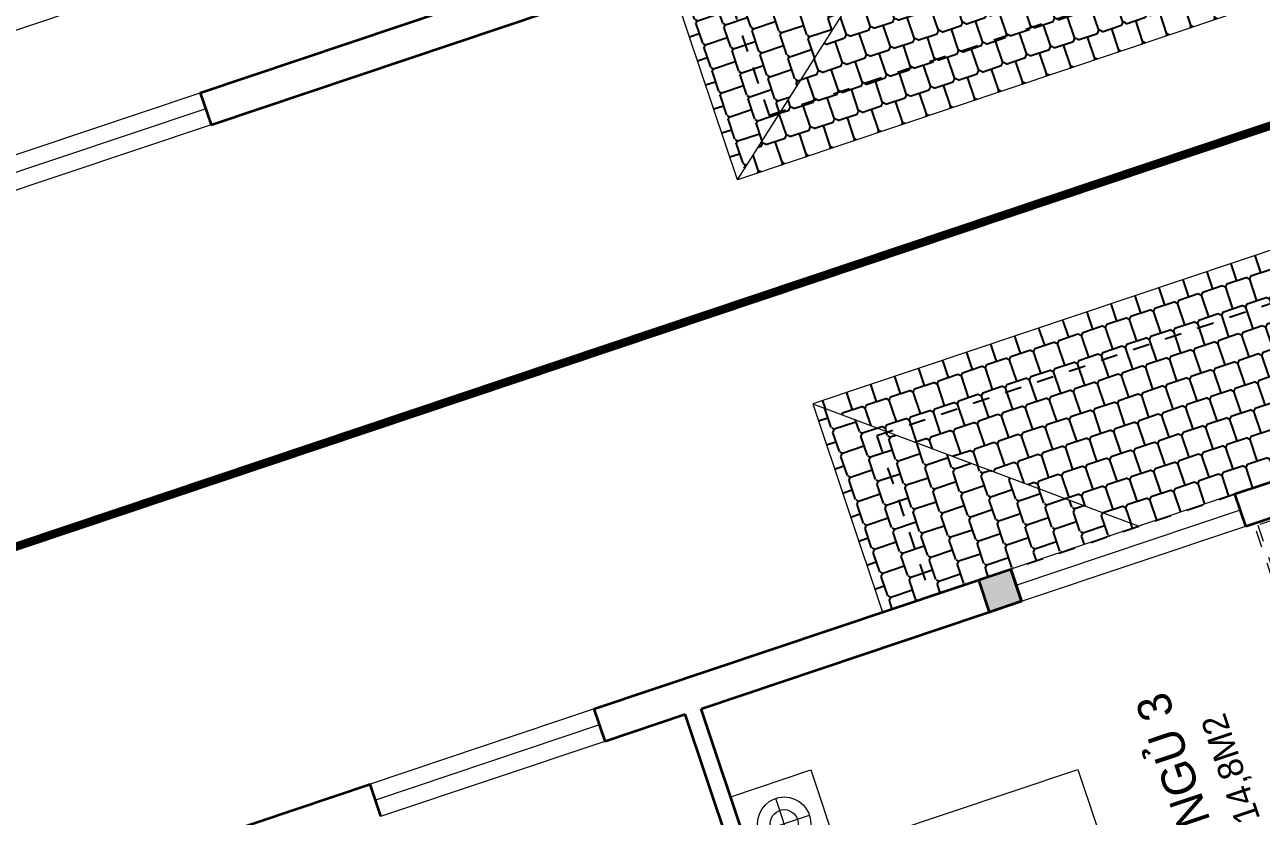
# Model space of a CAD drawing. Header units: metres. Extents: x 568332 to 569219, y 2065964 to 2066430.
# Drawn here: x 568596.95 to 568604.27, y 2066202.09 to 2066206.77 of the extents above; entities that cross this region are included whole.
import ezdxf

# ---------------------------------------------------------------- set-up
doc = ezdxf.new("R2010")
doc.units = ezdxf.units.M
for name, pattern in [('CENTER', [2, 1.25, -0.25, 0.25, -0.25]), ('HIDDEN', [0.375, 0.25, -0.125]), ('X-5M-G-MB PHONGNGU$0$HIDDEN2', [0.1875, 0.125, -0.0625])]:
    doc.linetypes.add(name, pattern=pattern)
doc.layers.get('0').update_dxf_attribs({"linetype": 'CONTINUOUS'})
doc.layers.get('DEFPOINTS').update_dxf_attribs({"linetype": 'CONTINUOUS'})
for name, color, linetype, lineweight in [('-CENTER', 143, 'CENTER', 13), ('-CONCRETE', 1, 'CONTINUOUS', 35), ('-DOOR', 137, 'CONTINUOUS', 9), ('-FURNITURE', 46, 'CONTINUOUS', 9), ('-LINE1', 7, 'CONTINUOUS', 18), ('-WALL', 4, 'CONTINUOUS', 35), ('TEXT25', 2, 'CONTINUOUS', 13)]:
    doc.layers.add(name, color=color, linetype=linetype, lineweight=lineweight)
doc.layers.add('-RANH GIOI LO DAT', color=12, linetype='CONTINUOUS')
doc.layers.add('13. NET HATCH', color=252, linetype='CONTINUOUS')
doc.styles.add('SVN_AVO_thuong', font='')
doc.styles.add('T1', font='', dxfattribs={"height": 200})
doc.styles.get('SVN_AVO_thuong').set_extended_font_data('SVN-Avo')
doc.styles.get('T1').set_extended_font_data('VNgeometric Light')

# ---------------------------------------------------------------- blocks, each defined once
blk = doc.blocks.new('G1600')
for p, q in [((137477.0741823114, -212827.2147267315), (139077.0741823114, -212827.2147267327)), ((137227.6935681712, -213391.7193460799), (137227.6935681718, -213076.8871672568)), ((139326.4547964507, -213391.7193460799), (139326.4547964501, -213076.8871672568)), ((137385.1096575831, -213234.3032566686), (137070.2774787599, -213234.3032566681)), ((139169.0387070388, -213234.3032566686), (139483.870885862, -213234.3032566681))]:
    blk.add_line(p, q)
blk.add_lwpolyline([(137477.074182311, -213484.2147267315), (137477.0741823123, -211484.2147267315), (139077.0741823123, -211484.2147267327), (139077.074182311, -213484.2147267327), (137477.074182311, -213484.2147267315)])
for points in [[(136977.074182316, -213484.2147267311), (136977.0741823163, -212984.3917867657), (137477.0741823113, -212984.3917867661), (137477.074182311, -213484.2147267315)], [(137617.074182311, -213375.2147267316), (137617.0741823112, -212998.7147267316), (138234.5741823112, -212998.714726732), (138234.574182311, -213375.214726732)], [(138937.074182311, -213375.2147267325), (138937.0741823112, -212998.7147267325), (138319.5741823112, -212998.7147267321), (138319.574182311, -213375.2147267321)], [(139577.0741823059, -213484.2147267331), (139577.0741823062, -212984.3917867677), (139077.0741823113, -212984.3917867673), (139077.074182311, -213484.2147267327)]]:
    blk.add_lwpolyline(points, close=True)
for centre, radius in [((137227.6935681715, -213234.3032566684), 157.4160894116067), ((139326.4547964504, -213234.3032566684), 157.4160894116067), ((137227.6935681715, -213234.3032566684), 82.41608941160666), ((139326.4547964504, -213234.3032566684), 82.41608941160666)]:
    blk.add_circle(centre, radius)
blk = doc.blocks.new('A$C5C575821')
at = {"layer": '-CONCRETE'}
h = blk.add_hatch(color=256, dxfattribs=at)
h.dxf.hatch_style = 1
h.paths.add_polyline_path([(-0.00237559899687767, 200.0000000000146), (-0.00237559899687767, 1.455191522836685e-11), (199.9976244010031, 1.455191522836685e-11), (199.9976244010031, 200.0000000000146)])
blk.add_lwpolyline([(-0.00237559899687767, 1.455191522836685e-11), (199.9976244010031, 1.455191522836685e-11), (199.9976244010031, 200.0000000000146), (-0.00237559899687767, 200.0000000000146)], close=True, dxfattribs=at)
blk = doc.blocks.new('A$C4D045CFB')
at = {"layer": '13. NET HATCH'}
h = blk.add_hatch(dxfattribs=at)
h.set_pattern_fill('MAIGO-12', color=256, scale=300, angle=180)
h.set_pattern_definition([(180, (-90, 1.102182119232618e-14), (-75.00000000000001, -150), [120, -30, 120, -30]), (270, (-75, -14.99999999999999), (74.99999999999997, -150), [135, -165]), (225, (-60, 7.34788079488412e-15), (-75.00000000142688, -150.0000000028537), [21.213203436, -403.0508652]), (315, (-90, 1.102182119232618e-14), (75.00000000142684, -150.0000000028537), [21.213203436, -403.0508652])])
h.paths.add_polyline_path([(1299.999119955668, 6100.494044825784), (1299.953723877203, 5215.284894083044), (1299.999119955668, 5229.592269479996), (1299.999119955668, 4500.000660992693), (-0.0008800443320069462, 6100.494044825784)])
h = blk.add_hatch(dxfattribs=at)
h.set_pattern_fill('MAIGO-12', color=256, scale=300, angle=270)
h.set_pattern_definition([(270, (-1.653273178848927e-14, -90), (150, -75.00000000000003), [120, -30, 120, -30]), (0, (14.99999999999999, -75), (150, 74.99999999999996), [135, -165]), (315, (-1.102182119232618e-14, -60), (150.0000000028537, -75.0000000014269), [21.213203436, -403.0508652]), (45, (-1.653273178848927e-14, -90), (150.0000000028537, 75.00000000142683), [21.213203436, -403.0508652])])
h.paths.add_polyline_path([(-0.0008800443320069462, 6100.494044825784), (1299.999119955668, 4500.000660992693), (1299.999119955668, 1300.000660992693), (-0.0008800443320069462, 0.000660992693156004)])
h = blk.add_hatch(dxfattribs=at)
h.set_pattern_fill('MAIGO-12', color=256, scale=300)
h.set_pattern_definition([(0, (90, 0), (75, 150), [120, -30, 120, -30]), (90, (75, 15), (-74.99999999999999, 150), [135, -165]), (45, (60, 0), (75.00000000142687, 150.0000000028537), [21.213203436, -403.0508652]), (135, (90, 0), (-75.00000000142686, 150.0000000028537), [21.213203436, -403.0508652])])
h.paths.add_polyline_path([(1299.999119955668, 1300.000660992693), (1299.999119955668, 0.000660992693156004), (-0.0008800443320069462, 0.000660992693156004)])
at = {"layer": '-LINE1'}
for p, q in [((-0.0008800443320069462, 0.000660992693156004), (-0.0008800443320069462, 6100.494044825784)), ((-0.0008800443320069462, 6100.494044825784), (1299.999119955668, 6100.494044825784)), ((-0.0008800443320069462, 6100.494044825784), (1299.999119955668, 4500.000660992693)), ((-0.0008800443320069462, 0.000660992693156004), (1299.999119955668, 1300.000660992693)), ((1299.999119955668, 0.000660992693156004), (-0.0008800443320069462, 0.000660992693156004))]:
    blk.add_line(p, q, dxfattribs=at)
at = {"layer": 'DEFPOINTS', "linetype": 'HIDDEN', "ltscale": 5}
blk.add_lwpolyline([(1299.999119955668, 300.0006609926932), (299.999119955668, 300.0006609926932), (299.999119955668, 5800.494044825784), (1299.999119955668, 5800.494044825784)], close=True, dxfattribs=at)
blk = doc.blocks.new('*U233')
at = {"linetype": 'X-5M-G-MB PHONGNGU$0$HIDDEN2'}
for points in [[(0, 600.0000000004657), (0, 0), (1254.545454447709, -3.99789616801902e-10), (1254.545454447709, 600.0000000000658)], [(1234.545454447709, 579.9996613719925), (1234.545454447709, 19.99966137199266), (20, 20.00000000046566), (20, 580.0000000004657)], [(1234.545454447709, 286.6991212950747), (1234.545454447709, 313.0991212949815), (20, 313.0991212953813), (19.99999859370291, 286.6991212952417)], [(113.7817614636733, 319.1750910408318), (109.4317788550979, 319.1750910408318), (109.4317788550979, 280.441767644881), (113.7817614636733, 280.441767644881)], [(227.7817614636733, 319.1750910407849), (223.4317788550979, 319.1750910407849), (223.4317788550979, 280.4417676448341), (227.7817614636733, 280.4417676448341)], [(341.7817614636733, 319.175091040738), (337.4317788550979, 319.175091040738), (337.4317788550979, 280.4417676447872), (341.7817614636733, 280.4417676447872)], [(455.7817614636733, 319.1750910406911), (451.4317788550979, 319.1750910406911), (451.4317788550979, 280.4417676447403), (455.7817614636733, 280.4417676447403)], [(569.7817614636733, 319.1750910406442), (565.431778855098, 319.1750910406442), (565.431778855098, 280.4417676446934), (569.7817614636733, 280.4417676446934)], [(683.7817614636733, 319.1750910405973), (679.431778855098, 319.1750910405973), (679.431778855098, 280.4417676446465), (683.7817614636733, 280.4417676446465)], [(797.7817614636733, 319.1750910405504), (793.431778855098, 319.1750910405504), (793.431778855098, 280.4417676445996), (797.7817614636733, 280.4417676445996)], [(911.7817614636733, 319.1750910405035), (907.431778855098, 319.1750910405035), (907.431778855098, 280.4417676445527), (911.7817614636733, 280.4417676445527)], [(1025.781761463673, 319.1750910404566), (1021.431778855098, 319.1750910404566), (1021.431778855098, 280.4417676445057), (1025.781761463673, 280.4417676445057)], [(1139.781761463673, 319.1750910404097), (1135.431778855098, 319.1750910404097), (1135.431778855098, 280.4417676444588), (1139.781761463673, 280.4417676444588)]]:
    blk.add_lwpolyline(points, close=True, dxfattribs=at)
for points in [[(122.2409142897814, 313.1103512093413), (122.2409142897814, 515.2497102723445), (100.1765458012815, 515.2497102723445), (100.1765458012815, 313.1103512093413)], [(236.2409142897814, 313.1103512092944), (236.2409142897814, 515.2497102722975), (214.1765458012815, 515.2497102722975), (214.1765458012815, 313.1103512092944)], [(350.2409142897814, 313.1103512092475), (350.2409142897814, 515.2497102722507), (328.1765458012815, 515.2497102722507), (328.1765458012815, 313.1103512092475)], [(464.2409142897814, 313.1103512092006), (464.2409142897814, 515.2497102722037), (442.1765458012815, 515.2497102722037), (442.1765458012815, 313.1103512092006)], [(578.2409142897814, 313.1103512091537), (578.2409142897814, 515.2497102721569), (556.1765458012815, 515.2497102721569), (556.1765458012815, 313.1103512091537)], [(692.2409142897814, 313.1103512091068), (692.2409142897814, 515.24971027211), (670.1765458012815, 515.24971027211), (670.1765458012815, 313.1103512091068)], [(806.2409142897814, 313.1103512090599), (806.2409142897814, 515.249710272063), (784.1765458012815, 515.249710272063), (784.1765458012815, 313.1103512090599)], [(920.2409142897814, 313.110351209013), (920.2409142897814, 515.2497102720162), (898.1765458012815, 515.2497102720162), (898.1765458012815, 313.110351209013)], [(1034.240914289781, 313.1103512089661), (1034.240914289781, 515.2497102719692), (1012.176545801281, 515.2497102719692), (1012.176545801281, 313.1103512089661)], [(1148.240914289781, 313.1103512089192), (1148.240914289781, 515.2497102719224), (1126.176545801281, 515.2497102719224), (1126.176545801281, 313.1103512089192)], [(100.1765458012815, 286.7103512094345), (100.1765458012815, 92.0852110228024), (122.2409142897814, 92.0852110228024), (122.2409142897814, 286.7103512094345)], [(214.1765458012815, 286.7103512093876), (214.1765458012815, 92.08521102275549), (236.2409142897814, 92.08521102275549), (236.2409142897814, 286.7103512093876)], [(328.1765458012815, 286.7103512093407), (328.1765458012815, 92.08521102270858), (350.2409142897814, 92.08521102270858), (350.2409142897814, 286.7103512093407)], [(442.1765458012815, 286.7103512092938), (442.1765458012815, 92.08521102266168), (464.2409142897814, 92.08521102266168), (464.2409142897814, 286.7103512092938)], [(556.1765458012815, 286.7103512092469), (556.1765458012815, 92.08521102261477), (578.2409142897814, 92.08521102261477), (578.2409142897814, 286.7103512092469)], [(670.1765458012815, 286.7103512092), (670.1765458012815, 92.08521102256786), (692.2409142897814, 92.08521102256786), (692.2409142897814, 286.7103512092)], [(784.1765458012815, 286.7103512091531), (784.1765458012815, 92.08521102252095), (806.2409142897814, 92.08521102252095), (806.2409142897814, 286.7103512091531)], [(898.1765458012815, 286.7103512091062), (898.1765458012815, 92.08521102247404), (920.2409142897814, 92.08521102247404), (920.2409142897814, 286.7103512091062)], [(1012.176545801281, 286.7103512090592), (1012.176545801281, 92.08521102242715), (1034.240914289781, 92.08521102242715), (1034.240914289781, 286.7103512090592)], [(1126.176545801281, 286.7103512090123), (1126.176545801281, 92.08521102238024), (1148.240914289781, 92.08521102238024), (1148.240914289781, 286.7103512090123)]]:
    blk.add_lwpolyline(points, dxfattribs=at)
blk = doc.blocks.new('M20-T3')
at = {"layer": '-DOOR'}
for points in [[(201516.3080991519, -221150.0210506009), (201316.3080992265, -221150.0210506009), (201316.308099237, -222550.0210506009), (201516.3080991623, -222550.0210506009)], [(201516.3080991921, -225150.0210504468), (201316.3080992065, -225150.0210504468), (201316.3080992065, -226550.0210504468), (201516.3080991921, -226550.0210504468)]]:
    blk.add_lwpolyline(points, close=True, dxfattribs=at)
for points in [[(201416.3080991997, -222550.0210506009), (201416.3080991892, -221150.0210506009)], [(201416.3080991993, -225150.0210504468), (201416.3080988608, -226550.0210504468)]]:
    blk.add_lwpolyline(points, dxfattribs=at)
at = {"layer": '-RANH GIOI LO DAT', "linetype": 'HIDDEN', "ltscale": 10, "const_width": 50}
blk.add_lwpolyline([(203516.3080997267, -237347.9191300115), (203516.3080994497, -217450.0210505533), (194516.3080990616, -217450.0210510478), (194516.3080996623, -237557.3093531625)], close=True, dxfattribs=at)
at = {"layer": '-WALL', "linetype": 'Continuous', "ltscale": 10}
for p, q in [((201516.3080991388, -219450.021051205), (201516.3080991519, -221150.0210506009)), ((201316.3080992207, -221150.0210506009), (201516.3080992207, -221150.0210506009)), ((201316.3080991739, -222550.0210506009), (201316.3080991794, -222550.0210505013)), ((201316.3080992265, -222550.0210506009), (201516.3080991728, -222550.0210506009)), ((201316.308099237, -222550.0210506009), (201316.3080991794, -223050.0210505013)), ((201516.3080993038, -222550.0210506009), (201516.3080993038, -225150.0210504468)), ((201316.3080991805, -223150.0210505013), (201316.3080992065, -225150.0210504468)), ((201316.3080991916, -225150.0210504468), (201516.3080991921, -225150.0210504468)), ((201316.308099226, -226550.0210504468), (201316.308099226, -227150.5094793692)), ((201316.3080985191, -226550.0210504468), (201516.3080992025, -226550.0210504468)), ((201516.3080993038, -226550.0210504468), (201516.3080992362, -227750.5094793692))]:
    blk.add_line(p, q, dxfattribs=at)
at = {"layer": '-WALL'}
for p, q in [((197616.3080990791, -223050.0210505013), (201316.3080991794, -223050.0210505013)), ((197616.3080990791, -223150.0210505013), (201316.3080991805, -223150.0210505013))]:
    blk.add_line(p, q, dxfattribs=at)
at = {"layer": '-FURNITURE', "rotation": 180}
blk.add_blockref('G1600', (337743.3822814408, -436634.2357772331), dxfattribs=at)
at = {"layer": '-FURNITURE', "extrusion": (0, 0, -1), "xscale": 0.916666666665974, "yscale": 0.916666666665974, "zscale": -0.916666666665974}
blk.add_blockref('*U233', (-201316.308099038, -227150.5094793692), dxfattribs=at)
at = {"layer": '-WALL', "xscale": -1}
for name, p in [('A$C4D045CFB', (202816.3072192595, -230450.5101402862)), ('A$C5C575821', (201516.3057235423, -225150.0210504468))]:
    blk.add_blockref(name, p, dxfattribs=at)
at = {"layer": 'TEXT25'}
for s, height, style, p in [('P. NGỦ 3', 200, 'SVN_AVO_thuong', (199401.8802267004, -225798.5283198023)), ('14,8M2', 150, 'T1', (199646.3436256497, -226081.7967061863))]:
    blk.add_text(s, height=height, rotation=359.9999999899487, dxfattribs=dict(at, style=style)).set_placement(p)
blk = doc.blocks.new('M19-T3')
at = {"layer": '-DOOR'}
blk.add_lwpolyline([(195847.3573564246, -154303.1480723365), (196047.3573563499, -154303.1480723365), (196047.3573563499, -155703.1480723365), (195847.3573564246, -155703.1480723365)], close=True, dxfattribs=at)
blk.add_lwpolyline([(195947.3573563872, -155703.1480723365), (195947.3573563872, -154303.1480723365)], dxfattribs=at)
at = {"layer": '-RANH GIOI LO DAT', "linetype": 'HIDDEN', "ltscale": 10, "const_width": 50}
blk.add_lwpolyline([(202847.3573571431, -171341.6559282462), (202847.3573564404, -151653.1480721793), (193847.3573574052, -151653.148072389), (193847.3573572669, -171551.0461515859)], close=True, dxfattribs=at)
at = {"layer": '-WALL', "linetype": 'Continuous', "ltscale": 10}
for p, q in [((195847.3573564246, -155703.1480723365), (195847.3573562696, -159353.1480715784)), ((196047.3573563499, -155703.1480723365), (195847.3573564037, -155703.1480723365)), ((196047.3573564026, -155703.1480723365), (196047.3573563971, -155702.4091350593)), ((196047.3573563971, -155702.4091350593), (196047.357356394, -157253.1480716327))]:
    blk.add_line(p, q, dxfattribs=at)
at = {"layer": '-FURNITURE', "xscale": -1, "rotation": 180}
blk.add_blockref('G1600', (59270.28317410822, -367337.3627988414), dxfattribs=at)
at = {"layer": '-WALL'}
blk.add_blockref('A$C4D045CFB', (194547.3582363139, -164653.6371614176), dxfattribs=at)

msp = doc.modelspace()

# ---------------------------------------------------------------- block references
at = {"layer": '-CENTER', "xscale": 0.001, "yscale": 0.001, "zscale": 0.001, "rotation": 108.5514997303649}
msp.add_blockref('M20-T3', (568453.4477132321, 2065940.871253553), dxfattribs=at)

# ---------------------------------------------------------------- next in the draw order: block references
at = {"layer": '-CENTER', "xscale": 0.001, "yscale": 0.001, "zscale": 0.001, "rotation": 108.5514997291008}
msp.add_blockref('M19-T3', (568512.74940986, 2065970.971517319), dxfattribs=at)

doc.saveas('drawing.dxf')
